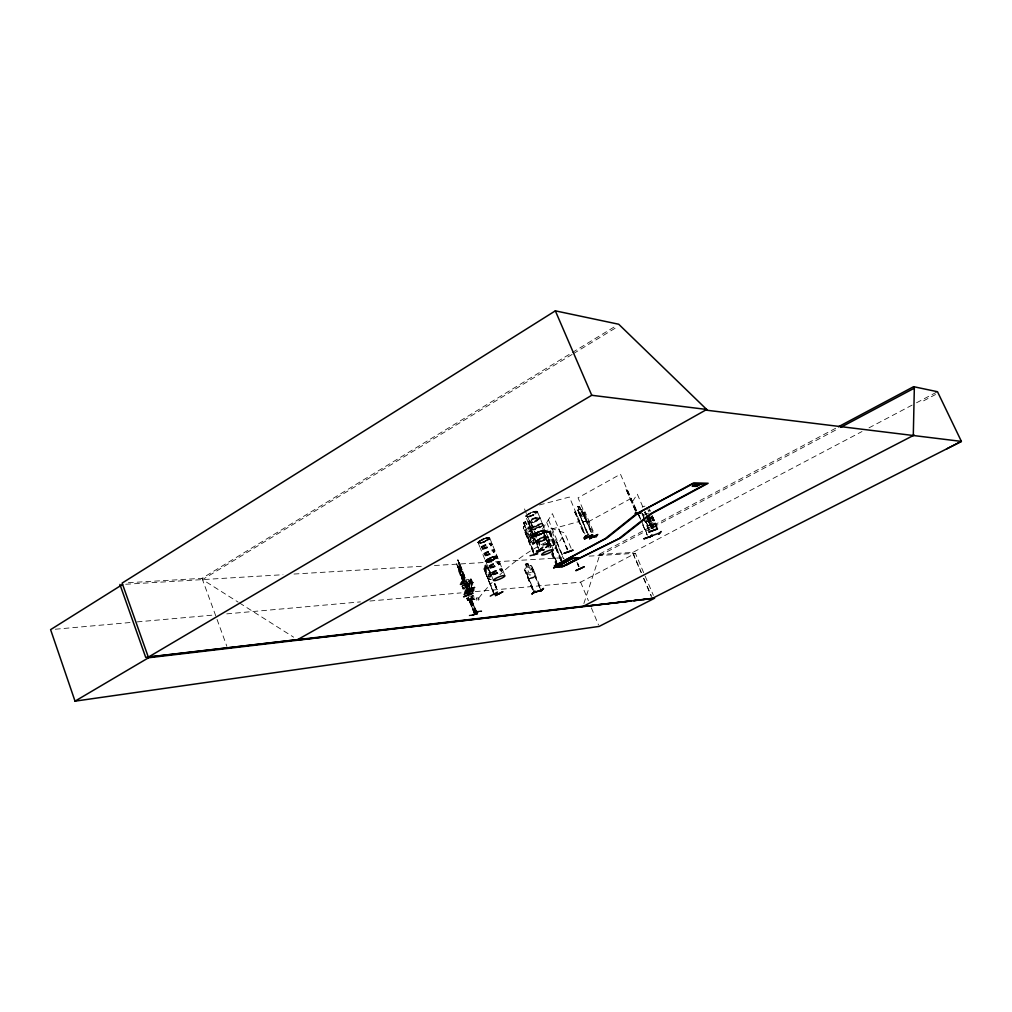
<?xml version="1.0" encoding="UTF-8"?>
<svg xmlns="http://www.w3.org/2000/svg" width="1012" height="1012" viewBox="0 0 1012 1012"><rect width="100%" height="100%" fill="white"/><g stroke="black" fill="none" stroke-linecap="round" stroke-linejoin="round"><path stroke-width="0.75" stroke-dasharray="5 3.75" d="M468.619 597.181C467.329 606.213 469.151 592.855 467.81 600.242M467.911 588.149L468.24 585.113M468.164 597.232C463.825 603.076 477.373 600.964 473.085 595.208M468.341 597.169L468.594 600.205M472.364 595.246L472.756 599.774L472.806 595.208M542.47 523.925A6.3 1.316 -22.5 0 0 533.438 526.366A6.3 1.316 -22.5 0 0 534.007 528.606A6.3 1.316 -22.5 0 0 542.47 523.925L540.003 517.625A6.401 1.366 -22.5 0 1 531.351 522.331A6.401 1.366 -22.5 0 1 530.743 520.016A6.401 1.366 -22.5 0 1 539.927 517.549L537.321 511.591A6.274 1.366 -22.5 0 0 528.302 513.982L525.582 516.436L527.733 516.803M469.087 589.3L469.884 580.875C473.477 578.927 469.796 584.809 472.617 583.684L473.186 584.696L472.376 584.721L473.097 584.696L472.617 583.684M469.897 589.224L469.517 584.987L470.428 588.402M471.402 589.098L471.428 584.873L469.947 585.1M471.516 583.873L471.503 580.749M529.01 516.537C540.686 513.565 539.282 507.834 528.239 513.995A6.312 1.379 -22.5 0 0 528.909 516.322A6.312 1.379 -22.5 0 0 537.359 511.604A6.312 1.379 -22.5 0 0 528.302 514.007A6.274 1.366 -22.5 0 0 528.909 516.297A6.274 1.366 -22.5 0 0 537.321 511.591M538.384 535.196L543.963 532.552L545.379 530.617M485.52 561.331C488.012 561.445 489.681 561.85 485.671 561.66C486.203 558.788 495.652 554.095 497.335 557.22A6.249 1.252 -22.2 0 0 489.58 558.788A6.249 1.252 -22.2 0 0 487.835 561.761L487.822 561.913M489.719 537.929L504.824 575.309M497.322 556.575L494.817 558.852L487.594 561.559M497.436 556.84L497.031 556.524A6.211 1.252 -22.2 0 0 489.327 558.143A6.211 1.252 -22.2 0 0 487.594 561.103A6.199 1.252 -22.2 0 0 496.981 556.689A6.199 1.252 -22.2 0 0 489.34 558.156A6.199 1.252 -22.2 0 0 487.607 561.116A6.211 1.252 -22.2 0 0 496.981 556.663M481.75 539.598C471.681 545.025 484.47 542.622 487.24 540.256M548.074 537.043L553.147 549.554M545.266 547.492A6.426 1.265 -22.6 0 0 550.87 543.836L550.857 543.71M528.087 516.727L527.631 516.588M487.227 540.231L489.631 538.397A6.224 1.328 -22.1 0 1 480.156 542.9A6.224 1.328 -22.1 0 1 481.851 539.788A6.224 1.328 -22.1 0 1 489.568 538.397L489.631 538.397A6.224 1.328 -22.1 0 1 480.156 542.887L480.485 542.609M577.966 510.706L578.054 509.555L581.786 509.517L582.798 510.567L586.783 521.534L583.026 521.61L581.356 518.599M578.054 510.655L578.118 509.643M649.868 517.271L649.552 520.37L647.844 519.004M484.103 569.111L484.217 568.124L488.024 567.795L492.022 576.423M462.168 586.441L462.37 585.429M650.842 517.132L650.4 520.775L653.474 523.305L650.121 521.585C650.88 526.113 646.997 525.709 649.261 521.155L647.225 519.586M487.556 538.763C486.418 538.485 488.556 539.004 487.227 538.384M487.961 538.245L486.873 538.89L487.847 538.359M533.45 553.248L523.267 528.125L523.583 526.556L528.011 523.406L529.162 524.039L535.006 537.878L534.753 539.434L533.375 540.244L534.753 543.355L531.502 532.881L529.516 531.123L527.163 525.481L525.355 526.746L527.707 532.413L527.733 535.5L530.073 541.167L531.477 541.509L532.793 544.684L534.753 543.355M533.703 553.197L523.343 528.112L523.647 526.645M653.777 522.989L653.36 525.696L650.805 526.62L648.477 524.912M535.006 537.878L534.753 539.434M495.374 557.169C497.727 557.435 492.275 558.788 495.412 557.144M496.158 557.308L495.5 557.144M560.838 560.623L548.947 531.945L542.47 532.16L543.14 531.502M494.375 558.042L495.842 557.296M494.463 557.789L495.576 557.751M456.69 564.354L457.917 567.365L456.842 563.57L458.525 567.239M456.64 564.456L456.842 563.57M458.841 563.798L457.854 559.927L459.562 563.621M457.892 560.053L462.522 572.665L461.801 569.187M465.558 587.808L457.879 567.289L461.472 576.195L460.751 572.754M465.609 587.605L456.741 563.608M463.888 574.411L463.509 576.207L462.851 571.173L457.854 559.927M458.74 564.317L459.157 562.368M458.487 570.806L465.242 587.934M458.853 568.946L467.974 591.615M459.473 567.454L468.05 588.769M459.941 565.126L468.569 586.568M460.662 573.134L460.523 573.842L458.449 567.631L466.874 588.579M461.712 569.566L461.573 570.287L459.486 564.013L469.669 589.629M462.408 579.585L462.775 577.865M458.031 566.024L462.927 577.903C462.788 583.987 459.6 571.78 462.509 579.547M527.189 517.005L528.213 516.588M472.111 585.126L471.428 583.861M536.006 512.072L535.234 512.426M538.371 535.171L533.881 535.98M543.887 531.642L542.457 532.122L543.811 531.604M542.976 532.021L543.216 531.224M542.774 531.717L549.529 531.515L561.862 561.078M542.571 531.882L543.507 531.136M543.545 531.629L542.698 531.781M543.305 531.427L544.19 531.211M545.392 530.579C544.848 533.539 533.096 536.385 536.056 535.677M485.709 561.154L489.479 558.599M470.757 587.694L472.149 584.809M583.873 603.544L599.446 555.816L598.876 554.449L837.025 427.519M654.739 523.925L655.181 522.673M654.018 527.378L652.841 524.583L654.815 524.001L655.27 522.698M470.175 599.091L476.854 599.155L467.86 599.294L470.555 599.458M469.91 581.622L468.758 583.241L469.91 581.622A7.299 6.388 82.1 0 0 461.801 583.962L460.877 584.885L459.916 584.341L460.397 583.342A8.526 7.451 82.1 0 1 468.948 580.154L470.365 580.534L471.01 578.978L470.327 580.508M459.916 584.341L460.903 583.279A8.526 7.451 82.1 0 1 469.454 580.091L470.365 580.534M485.38 568.048L484.938 569.048L487.088 574.361L488.847 576.587L490.39 576.486L488.151 568.858L485.722 565.075L484.141 565.126L485.798 565.025L491.541 579.319M463.433 585.379L462.307 582.507L464.103 588.883M468.758 583.987L468.29 585.138L469.872 583.899M460.877 584.885L461.295 584.038A7.299 6.388 82.1 0 1 469.404 581.685M475.362 613.791L469.657 599.774L468.923 600.179L473.995 612.804L469.555 600.053M476.31 613.955L470.593 599.964L471.314 599.585L476.829 612.159M567.251 549.87L558.422 528.062L567.745 549.503M548.77 542.71L551.097 548.289M554.715 548.34L562.33 537.41M642.177 507.126L644.935 506.114M643.619 515.197L643.86 518.27L643.721 515.26M651.614 516.651L653.006 517.271L656.206 524.671M646.263 521.661L652.715 519.308L652.462 516.234L652.715 519.308M647.06 525.683L650.235 525.633L648.502 525.114L646.251 519.763M469.1 615.802L474.438 614.954M469.378 615.612L474.147 615.258M654.815 524.001L648.464 526.278L647.136 525.607M468.29 600.065L467.076 598.105M472.756 599.585L471.567 596.878M479.777 542.9L480.283 542.875A6.224 1.328 -22.1 0 1 481.864 539.801A6.224 1.328 -22.1 0 1 489.58 538.409M486.658 539.042L487.354 538.688M487.721 538.7L488.442 538.371L487.733 538.801M487.582 561.926L487.746 561.496A6.211 1.252 -22.2 0 1 489.492 558.535A6.211 1.252 -22.2 0 1 497.145 557.055A6.211 1.252 -22.2 0 1 487.746 561.496L487.278 562.027L488.277 561.635M527.29 516.55L528.213 516.626L527.252 516.803M488.024 561.711L487.999 561.749M494.64 557.523L496.108 557.283M536.158 535.727L535.753 535.525M525.392 564.304L526.48 567.036L525.582 568.327L527.657 573.387L529.858 575.145L532.287 574.361L532.692 571.78L530.604 566.733L528.934 566.239L527.796 563.57L525.279 564.241L526.392 566.948M532.628 589.87L524.785 570.426L525.494 570.199L533.45 589.541M524.684 570.528L525.494 570.199M531.73 568.289L532.54 567.972L531.73 568.289L539.687 587.592M532.729 589.781L524.178 568.731L524.608 567.504L530.667 565.594L531.983 566.252C534.032 572.046 539.345 578.586 529.061 578.485L524.279 568.744M486.165 560.572L487.012 559.965M530.705 523.963L531.477 523.748L540.256 544.924M531.477 523.748L540.104 545.051M489.175 538.928L488.328 539.548M574.715 512.135L575.613 511.806L574.715 512.135L584.05 534.273M471.908 599.812L470.871 597.055M535.31 512.186L535.032 512.742M494.741 557.65L495.716 557.22M549.023 531.604L561.015 560.357M548.909 531.958L549.744 531.401L561.483 559.56M549.263 531.642L561.255 560.382M469.011 600.129L474.666 614.17M475.007 614.132L469.302 600.141L470.112 599.749L475.678 613.829M470.669 599.939L471.693 599.61L477.322 613.614M524.836 525.683L523.495 522.66L525.519 521.281L526.771 524.317M533.64 551.376L524.621 529.554L524.089 529.934M539.371 551.11L529.086 526.303L529.63 525.924M525.683 533.767L525.038 530.339L529.681 527.125L525.127 530.402L525.759 533.754M527.707 532.413L529.516 531.123M523.583 522.647L526.733 533.084L528.707 534.842L530.528 533.564L530.49 530.465L528.137 524.798L526.746 524.469L525.43 521.294M528.618 538.814L526.632 536.271L528.542 538.827L533.197 535.652L532.464 532.211M530.111 542.457L534.602 539.358M530.199 542.558L529.099 541.825L530.124 542.571L531.553 541.496M535.715 512.489L536.309 512.11L535.525 511.958M534.842 514.134L536.006 513.426M128.385 582.71L202.033 578.32L616.004 325.877M572.122 354.428L202.501 579.598L238.149 602.127M573.462 353.605L617.978 326.497M494.805 558.839L495.918 558.169M579.155 509.542L577.903 506.569L581.204 516.196L583.013 518.561L584.506 518.536L584.303 516.145M580.761 509.529L579.509 506.569L591.122 532.476M581.786 509.517L591.83 532.312M549.149 547.985L542.419 532.097L549.744 531.401M586.796 532.616L578.636 512.464M578.801 512.616L587.517 532.451M543.343 532.476L549.706 532.287M584.923 512.021L584.215 512.414L585.1 512.021L593.702 532.35M635.625 511.465L626.099 489.34L626.997 488.935L636.523 511.073M463.066 589.262L462.193 586.378L464.672 592.513M463.762 589.085L462.648 586.34L463.521 589.224M586.163 518.523L586.694 521.433M548.074 539.788L550.477 545.557L548.074 539.788L551.489 539.535L553.678 545.405L551.489 539.535A258.68 219.882 71.8 0 0 499.941 574.677M484.078 568.074L488.72 579.56L492.604 579.281L488.72 579.471L487.139 576.713M487.936 567.846L489.011 568.769M493.274 592.741L484.697 570.831L493.401 591.122M485.165 570.806L484.444 570.97M462.231 582.545L463.939 582.368L467.253 588.604M488.973 570.679C490.263 569.528 490.01 576.701 491.908 577.903M467.544 588.832L466.671 585.961L467.784 588.706M468.24 588.655L466.026 585.062L468.139 588.946M588.212 521.85L630.957 498.499M467.063 585.935L467.999 588.794M471.428 597.675L471.681 597.75M471.605 598.256L467.455 598.8L472.3 598.206M474.438 613.588L479.321 611.501M472.161 614.866L475.653 613.006M476.816 612.374L479.271 611.564M481.497 611.324L476.488 611.88L481.876 611.096M599.446 555.816L837.86 428.873M923.602 400.828L935.518 394.528M598.876 554.449L632.778 552.438L862.009 431.529M869.004 427.848L915.126 403.522M916.53 402.776L937.491 391.72M475.248 591.603L580.622 582.166L635.397 553.311L653.372 595.347M541.407 533.931L542.786 533.223M490.592 561.027L497.335 557.296A6.249 1.252 -22.2 0 1 487.835 561.761L488.075 561.799M557.005 542.002L563.937 558.637M535.221 512.78L536.271 512.072L534.994 512.439M481.788 539.586A6.186 1.328 -22.1 0 1 489.454 538.207A6.199 1.328 -22.1 0 1 480.08 542.647A6.186 1.328 -22.1 0 1 481.788 539.586A6.199 1.328 -22.1 0 1 489.454 538.194A6.186 1.328 -22.1 0 1 480.093 542.66A6.199 1.328 -22.1 0 1 481.775 539.573L489.327 537.562M489.466 558.573L492.477 557.346M491.996 560.18L493.464 559.535M472.44 599.762L471.326 597.004M540.547 530.984C538.89 530.958 529.719 535.968 535.55 535.664M543.393 530.503C540.737 531.515 533.653 532.767 533.893 535.955M461.687 574.765L462.927 577.903M459.056 562.406L459.638 563.178M458.891 563.684L467.797 587.226M459.056 565.544L467.848 587.023M458.499 566.834L467.152 588.655M462.37 573.475L463.509 576.207M652.411 523.482L649.843 524.418L647.629 519.27L650.185 518.334L652.424 523.697L649.868 524.621L647.655 519.472L650.21 518.549M646.288 521.534L652.613 519.232M651.323 526.759L652.968 526.164L653.36 527.075L651.715 527.682M643.746 515.235L648.781 513.324M647.073 518.157L649.628 517.233M535.095 576.435L529.086 578.383L527.252 575.967M492.49 557.372L497.044 556.499M490.58 561.002L487.86 561.786M525.241 564.266L527.872 563.418L528.934 566.239M540.547 530.996L544.987 530.187M540.674 531.287L545.443 530.756M481.472 542.609L482.914 542.166M532.666 512.034L534.134 511.591M535.487 512.173L534.652 512.78M478.499 600.268C480.94 598.459 476.019 596.397 476.108 599.193C477.398 601.925 478.183 599.686 478.436 597.953M476.753 600.318L476.677 598.003M534.753 533.716L579.648 521.37M539.434 504.963L569.389 497.056L584.949 533.944M471.035 599.914L476.778 613.879M493.945 556.904L495.222 556.6M543.001 531.806L549.68 547.707M535.411 535.955L536.929 535.626M527.366 517.031L528.998 516.512M467.898 600.23L466.899 598.155M524.621 529.554L533.982 552.881M529.162 524.039L538.953 547.758M529.086 526.303L538.409 548.137M471.01 578.978L473.161 582.798L470.517 579.041M486.823 561.938L488.189 561.584M469.277 615.22L474.324 614.588M481.37 610.868L476.361 611.412M470.074 599.724L475.185 614.082M468.758 583.241L473.161 582.798M468.682 596.182L472.579 595.828M461.953 586.505L462.648 586.34M466.431 586.1L467.127 585.923M55.318 629.224L130.814 622.456M137.101 621.899L214.165 614.992M226.751 613.867L360.436 601.887M369.873 601.039L461.092 592.868M462.294 585.48L466.102 585.025M468.784 584.088L472.591 583.785M487.923 574.31L489.466 574.209M549.364 531.781L542.432 532.122M125.741 584.253L282.968 574.715M294.011 574.044L423.395 566.189M434.439 565.518L565.404 557.561M589.073 556.132L635.397 553.311M485.773 568.997L487.316 568.908M496.146 556.183L496.879 556.22M550.477 545.557L553.88 545.291M467.86 599.294L468.619 599.268L467.873 599.547M583.026 521.509L586.783 521.382M578.358 512.616L579.079 512.464M579.433 507.164L578.472 507.164L579.851 508.15M577.814 506.62L579.509 506.569L577.903 506.721M626.099 489.34L635.789 511.465M467.506 600.28L466.658 598.282M649.793 517.423L651.551 517.84L653.79 523.204C651.045 525.051 657.104 528.593 651.412 528.428L650.273 525.544M530.642 565.721L531.907 566.315L540.395 587.352M460.422 584.266L461.383 584.822M528.024 523.52L529.112 524.115M239.477 602.95L293.619 637.168M649.249 516.348L651.576 518.055M539.725 517.258L539.674 517.208A6.3 1.354 -22.5 0 1 531.224 521.901A6.3 1.354 -22.5 0 1 530.642 519.624A6.3 1.354 -22.5 0 1 539.674 517.208L539.94 517.549M547.871 536.676L547.846 536.651A6.414 1.29 -22.6 0 0 538.738 539.269A6.414 1.29 -22.6 0 0 539.282 541.471A6.414 1.29 -22.6 0 0 547.922 536.74L547.998 536.803M531.275 529.82L530.845 528.833M542.824 524.368L542.761 524.279A6.401 1.341 -22.5 0 0 533.552 526.759A6.401 1.341 -22.5 0 0 534.121 529.036A6.401 1.341 -22.5 0 0 542.736 524.267L547.758 536.537M528.365 522.913L525.696 516.335M536.145 533.122L536.158 533.147A6.3 1.29 -22.6 0 0 536.815 535.348A6.3 1.29 -22.6 0 0 545.278 530.693A6.3 1.29 -22.6 0 0 536.259 533.16L536.12 533.071M649.982 530.136L647.946 527.695L643.986 518.233M529.605 527.151L531.553 529.744M491.162 574.816L490.719 573.728M528.428 523.002L538.763 547.922M462.357 573.424L463.61 576.17M536.069 541.749L535.98 541.167M547.656 536.385A6.312 1.265 -22.6 0 1 539.168 541.04A6.312 1.265 -22.6 0 1 538.624 538.877A6.312 1.265 -22.6 0 1 547.656 536.385L547.694 536.411M649.274 508.846L650.337 511.313M652.095 515.285L657.155 527.378M652.234 516.284L657.079 527.467M651.551 516.462L656.396 527.657L656.08 524.722L656.421 527.796L651.488 516.55M647.832 509.403L648.945 511.971M645.302 511.844L646.491 514.589M647.073 515.956L652.398 528.289M645.213 511.971L646.402 514.716M646.984 516.082L652.31 528.403M642.797 506.835L637.294 494.096L632.639 501.357L636.852 511.136M646.466 515.336L645.011 511.958L646.099 514.817M652.107 528.403L646.782 516.069L652.019 528.517M650.286 525.506L651.488 528.277M644.467 512.097L645.58 514.665M643.683 516.057L642.468 513.248L643.619 516.145M646.099 521.661L649.122 528.669M646.035 521.762L649.059 528.77M641.153 511.844L643.265 516.727L642.127 514.273M643.531 517.727L648.97 530.351M643.468 517.828L648.907 530.44M638.85 514.703L640.634 519.143M641.342 520.472L647.452 534.994M638.559 514.804L640.432 519.131M642.911 524.899L647.25 534.994M637.446 512.54L640.343 519.245M642.822 525.013L647.161 535.108M636.371 511.073L620.495 474.185L578.042 497.828L592.981 532.742M632.778 552.438L641.368 572.526M643.822 578.269L651.184 595.499M633.107 553.868L641.115 572.577M643.569 578.333L651.564 597.042M591.552 532.451L582.988 512.426L591.4 532.325M588.44 535.462L577.991 510.617L587.074 532.464M575.461 511.945L584.784 534.07M574.867 512.009L584.202 534.146M577.839 563.545L579.054 566.416M577.624 563.482L578.826 566.353M571.097 548.238L564.683 532.932L550.667 528.137L563.418 558.7M576.954 562.242L578.763 566.556M577.346 563.608L578.548 566.492M567.555 549.756L552.388 513.641L542.457 529.036L550.275 547.808M580.622 582.166L588.377 600.723M591.362 607.858L598.535 624.986M548.441 519.763L558.245 543.267M556.764 541.926L563.646 558.763M546.733 522.407L556.486 545.797M551.667 549.693L556.904 562.267M548.466 542.812L550.794 548.403M551.376 549.794L556.145 561.103M552.944 554.234L555.841 561.217M543.305 531.604L550.035 547.669M552.476 553.438L556.056 562.128M543.102 531.717L549.959 547.694M552.362 553.488L557.169 565.05M552.071 553.463L556.904 565.075M551.451 553.804L556.36 565.341M524.469 508.909L539.915 546.67M530.528 533.564L532.881 539.244L530.566 540.965L530.225 536.664L527.48 534.058L528.1 533.501L530.364 535.702L530.832 531.578L531.034 536.082C535.133 537.701 533.476 541.293 530.895 537.081L531.022 540.446L528.707 534.817M525.835 533.729L529.175 541.812M531.831 568.187L540.357 588.87M525.392 570.3L534.488 592.399M497.056 556.309L497.449 557.283M494.969 583.507L497.891 590.73M478.043 542.495L480.32 548.125M488.05 567.264L480.308 548.125M493.287 580.04L488.024 567.163M494.716 583.646L497.638 590.869M489.226 570.54L492.161 577.763M494.514 583.544L497.436 590.768M494.261 583.684L497.183 590.907M489.998 579.433L484.229 565.215L485.305 568.099M494.324 594.158L484.04 569.073L493.527 592.602M471.858 597.611L472.667 599.597M471.111 596.928L472.224 599.661M467.481 591.236L465.406 586.125L463.875 586.252L465.963 591.375M463.863 582.419L464.951 585.252M459.537 563.216L468.834 586.644M459.511 567.239L468.088 588.567M476.374 612.222L471.137 599.661L476.842 613.867M470.959 599.952L476.589 613.955M471.744 615.359L478.638 611.514M548.137 537.511A6.312 1.265 -22.6 0 0 539.092 540.016A6.312 1.265 -22.6 0 0 539.636 542.166A6.312 1.265 -22.6 0 0 548.137 537.511L548.15 537.511M542.925 525.013L542.951 525.038A6.3 1.316 -22.5 0 1 534.475 529.731A6.3 1.316 -22.5 0 1 533.906 527.505A6.3 1.316 -22.5 0 1 542.938 525.051L542.925 524.937M202.033 578.32L226.903 646.402M478.739 598.092A258.68 219.882 71.8 0 1 492.136 582.482M542.799 544.975A6.325 1.24 -22.6 0 1 550.376 542.989A6.325 1.24 -22.6 0 1 544.949 546.733M542.925 545.354A6.426 1.265 -22.6 0 1 550.629 543.343L550.642 543.368A6.426 1.265 -22.6 0 1 545.114 547.15M546.303 544.873A6.325 1.24 -22.6 0 1 550.933 544.443A6.325 1.24 -22.6 0 1 545.417 547.859M544.608 545.038A6.426 1.265 -22.6 0 1 550.87 543.836M548.061 537.119L548.074 537.22A6.414 1.29 -22.6 0 1 539.434 541.812A6.414 1.29 -22.6 0 1 538.877 539.624A6.414 1.29 -22.6 0 1 548.061 537.081L548.074 537.195M542.875 524.659L542.887 524.722A6.401 1.341 -22.5 0 1 534.273 529.377A6.401 1.341 -22.5 0 1 533.691 527.113A6.401 1.341 -22.5 0 1 542.875 524.621L542.875 524.621M470.2 581.457L470.2 582.457L471.175 582.381L471.175 581.369L470.2 581.457M540.079 517.866L540.092 517.904A6.401 1.366 -22.5 0 1 531.49 522.673A6.401 1.366 -22.5 0 1 530.895 520.37A6.401 1.366 -22.5 0 1 540.079 517.904M649.135 510.858L649.894 510.592L649.135 510.858M525.38 522.167L524.216 522.989L524.633 523.988L525.797 523.179L525.38 522.167M533.602 542.015L532.426 542.812L532.843 543.823L534.02 543.027L533.602 542.015M487.695 561.394L487.62 561.42A6.249 1.252 -22.2 0 1 489.391 558.295A6.249 1.252 -22.2 0 1 497.082 556.815A6.249 1.252 -22.2 0 1 487.632 561.28M531.389 572.197L528.96 572.969L526.885 567.909L529.314 567.137L531.389 572.197M527.581 564.127L526.012 564.62L526.392 565.518L527.948 565.025L527.581 564.127M464.204 583.861L462.851 583.026L464.204 583.861M485.697 565.619L484.697 565.67L485.09 566.619L486.076 566.556L485.697 565.619M583.507 516.158L582.014 516.183L579.661 510.63L581.166 510.617L583.507 516.158M540.155 518.321L540.13 518.296A6.3 1.341 -22.5 0 0 531.11 520.75A6.3 1.341 -22.5 0 0 531.692 523.027A6.3 1.341 -22.5 0 0 540.142 518.334L540.142 518.283M485.482 555.942A6.211 1.278 -22.1 0 0 494.881 551.489A6.211 1.278 -22.1 0 0 487.215 552.932A6.211 1.278 -22.1 0 0 485.482 555.942M485.267 555.601A6.312 1.29 -22.1 0 0 494.817 551.072A6.312 1.29 -22.1 0 0 487.025 552.539A6.312 1.29 -22.1 0 0 485.267 555.601M480.32 543.229A6.199 1.328 -22.1 0 0 489.694 538.763A6.199 1.328 -22.1 0 0 482.003 540.142A6.199 1.328 -22.1 0 0 480.32 543.229A6.173 1.316 -22.1 0 0 489.669 538.776A6.173 1.316 -22.1 0 0 482.016 540.142A6.173 1.316 -22.1 0 0 480.333 543.216M482.572 548.972A6.312 1.316 -22.1 0 0 492.11 544.443A6.312 1.316 -22.1 0 0 484.305 545.873A6.312 1.316 -22.1 0 0 482.572 548.972M485.026 554.829A6.211 1.278 -22.1 0 0 494.425 550.376A6.211 1.278 -22.1 0 0 486.759 551.818A6.211 1.278 -22.1 0 0 485.026 554.829M482.787 549.314A6.211 1.303 -22.1 0 0 492.174 544.861A6.211 1.303 -22.1 0 0 484.495 546.265A6.211 1.303 -22.1 0 0 482.787 549.314M485.127 555.259A6.312 1.303 -22.1 0 0 494.678 550.73A6.312 1.303 -22.1 0 0 486.886 552.198A6.312 1.303 -22.1 0 0 485.127 555.259M482.433 548.63A6.312 1.328 -22.1 0 0 491.971 544.102A6.312 1.328 -22.1 0 0 484.166 545.531A6.312 1.328 -22.1 0 0 482.433 548.63M482.344 548.2A6.211 1.303 -22.1 0 0 491.731 543.748A6.211 1.303 -22.1 0 0 484.04 545.152A6.211 1.303 -22.1 0 0 482.344 548.2M493.186 574.892A6.236 1.202 -22.2 0 0 502.622 570.452A6.236 1.202 -22.2 0 0 494.969 572.008A6.236 1.202 -22.2 0 0 493.186 574.892M492.97 574.55A6.338 1.214 -22.2 0 0 502.559 570.034A6.338 1.214 -22.2 0 0 494.779 571.603A6.338 1.214 -22.2 0 0 492.97 574.55M487.999 562.115A6.211 1.252 -22.2 0 0 497.398 557.675A6.211 1.252 -22.2 0 0 489.732 559.13A6.211 1.252 -22.2 0 0 487.999 562.09A6.199 1.24 -22.2 0 0 497.373 557.675A6.199 1.24 -22.2 0 0 489.745 559.143A6.199 1.24 -22.2 0 0 488.012 562.103A6.211 1.252 -22.2 0 0 497.385 557.65A6.211 1.252 -22.2 0 0 489.745 559.155A6.211 1.252 -22.2 0 0 487.999 562.115M490.263 567.884A6.325 1.24 -22.2 0 0 499.839 563.368A6.325 1.24 -22.2 0 0 492.047 564.898A6.325 1.24 -22.2 0 0 490.263 567.884M492.73 573.779A6.236 1.202 -22.2 0 0 502.167 569.339A6.236 1.202 -22.2 0 0 494.514 570.882A6.236 1.202 -22.2 0 0 492.73 573.779M490.478 568.238A6.224 1.227 -22.2 0 0 499.903 563.785A6.224 1.227 -22.2 0 0 492.237 565.303A6.224 1.227 -22.2 0 0 490.478 568.238M492.831 574.209A6.338 1.214 -22.2 0 0 502.42 569.693A6.338 1.214 -22.2 0 0 494.64 571.261A6.338 1.214 -22.2 0 0 492.831 574.209M490.124 567.542A6.325 1.252 -22.2 0 0 499.7 563.026A6.325 1.252 -22.2 0 0 491.908 564.557A6.325 1.252 -22.2 0 0 490.124 567.542M490.023 567.125A6.224 1.227 -22.2 0 0 499.447 562.672A6.224 1.227 -22.2 0 0 491.781 564.177A6.224 1.227 -22.2 0 0 490.023 567.125M536.664 534.968A6.287 1.29 -22.6 0 0 545.101 530.313A6.287 1.29 -22.6 0 0 536.107 532.78A6.3 1.29 -22.6 0 0 536.664 534.981A6.3 1.29 -22.6 0 0 545.126 530.313A6.3 1.29 -22.6 0 0 536.107 532.793A6.287 1.29 -22.6 0 0 536.664 534.968M529.149 516.854A6.262 1.366 -22.5 0 0 537.549 512.161A6.262 1.366 -22.5 0 0 528.542 514.551A6.262 1.366 -22.5 0 0 529.149 516.854M537.068 535.968A6.287 1.29 -22.6 0 0 545.519 531.313A6.287 1.29 -22.6 0 0 536.524 533.779A6.287 1.29 -22.6 0 0 537.068 535.968M536.904 535.626A6.338 1.303 -22.6 0 0 545.417 530.933A6.338 1.303 -22.6 0 0 536.347 533.425A6.338 1.303 -22.6 0 0 536.904 535.626"/><path stroke-width="1.5" d="M913.292 435.514L914.329 388.153L913.621 386.685L838.417 426.773M553.678 567.732L562.406 564.696L553.627 567.909M572.4 558.346L578.839 558.017C574.146 560.294 560.673 569.098 557.511 566.518M464.091 594.386L473.388 591.008M464.647 593.361L473.983 589.832L464.66 593.285M468.898 592.893L468.025 595.018L468.543 593.032M469.176 591.64L469.72 589.401M469.543 591.476L470.087 589.262M472.832 593.209L463.585 596.776L472.794 593.184M474.552 587.592L465.204 591.097L474.552 587.415M568.213 552.173L568.592 552.021M557.41 566.416L563.823 565.759M530.06 555.714L537.726 553.88M540.256 550.642L534.07 554.665M564.215 553.235L573.159 550.123L564.089 553.298M644.011 538.763L652.411 535.829M651.829 534.842L649.818 537.41M596.688 536.398L591.919 536.562M596.346 536.714L591.893 536.651M658.597 534.285L661.089 531.49L658.686 534.184M578.7 557.928L563.191 566.265L556.853 566.796L572.615 558.308L557.776 566.505M584.62 538.915L592.678 534.678L584.443 538.966M497.537 592.083L490.276 596.093M499.118 593.614L494.324 594.17M593.69 536.562L588.921 536.929M534.766 591.312L531.844 594.133L535.095 591.185M543.178 588.554L540.206 591.286L543.545 588.465M538.548 550.756L542.913 547.075M585.973 536.183L584.923 536.575L585.834 536.322M696.699 483.989L692.259 486.392L694.915 485.469L694.055 486.43L698.508 484.04M588.604 534.235L583.747 537.992M699.52 484.065L695.092 486.456L697.736 485.532L696.888 486.494L698.356 485.305M493.881 594.208L498.815 593.766M697.028 484.002L695.813 484.976L698.153 484.027M699.849 484.065L698.634 485.039L701.316 484.103M595.347 536.145L594.335 536.575L595.22 536.107M705.68 484.103L650.223 513.982L619.723 537.967L620.394 538.005L565.91 565.025L621.229 537.536L651.766 513.552L708.147 483.255L693.701 482.876L636.877 513.704M566.606 565.012L566.34 565.164M474.641 614.17L475.741 613.765L475.185 614.082M477.272 613.614L476.842 613.867M579.598 568.833L580.015 568.655M536.436 551.338L544.14 549.655L536.702 551.211M659.66 532.944L651.386 535.955M913.621 386.685L937.491 391.72L961.4 441.396L705.566 410.088L706.68 409.468L618.699 324.232L555.348 310.848L122.123 583.089L148.549 657.762L654.612 598.244L599.129 626.415L75.027 701.152L50.6 629.641L122.604 584.443M636.611 513.729L692.904 483.787M296.756 640.128L706.743 409.468L591.754 395.287L148.321 657.142L583.595 606.163M75.027 701.152L148.549 657.762M533.792 592.564L541.711 589.983M541.572 590.11L533.741 592.665M589.591 538.776L597.788 534.488L589.566 538.65M640.254 513.046L635.207 513.312L640.229 512.995M495.387 595.562L502.926 591.666L495.602 595.562M476.652 613.942L477.322 613.614M840.643 427.393L914.329 388.153M914.165 435.059L582.899 606.53L521.914 613.689M558.143 565.986L564.468 565.708M946.625 448.923L961.4 441.396L652.411 598.37L633.879 600.546M584.114 566.872L575.777 570.654L583.987 566.834M589.047 536.891L593.411 536.714M644.037 538.827L652.411 535.664M540.636 591.274L543.14 588.655M541.799 548.656L540.838 549.023M298.312 639.951L303.005 639.394M306.143 639.027L320.209 637.383M323.334 637.003L337.413 635.359M340.538 634.992L354.605 633.335M357.742 632.968L371.809 631.311M374.933 630.944L389.013 629.3M392.137 628.933L406.204 627.276M409.341 626.909L518.789 614.056M630.78 600.9L584.443 606.34L613.689 602.95M297.579 639.66L145.677 657.307L119.909 584.43M616.776 602.595L630.628 600.989M633.702 600.622L639.862 599.914M642.949 599.559L652.183 598.484M635.296 513.185L639.837 513.16M692.044 483.761L706.515 484.128M561.976 566.973L570.363 562.95M544.279 552.489A6.312 1.214 -22.6 0 1 553.298 549.946A6.312 1.214 -22.6 0 1 544.785 554.563A6.312 1.214 -22.6 0 1 544.279 552.489L544.14 552.4M555.348 310.848L591.754 395.287M578.08 558.118L571.982 558.497M648.97 531.97L657.522 528.896L648.996 532.008M635.878 514.172L605.328 538.561L554.26 566.012L606.871 538.118L637.446 513.729L635.878 514.172M495.463 580.483A6.224 1.176 -22.2 0 0 504.887 576.056A6.224 1.176 -22.2 0 0 497.259 577.624A6.224 1.176 -22.2 0 0 495.463 580.483"/></g></svg>
